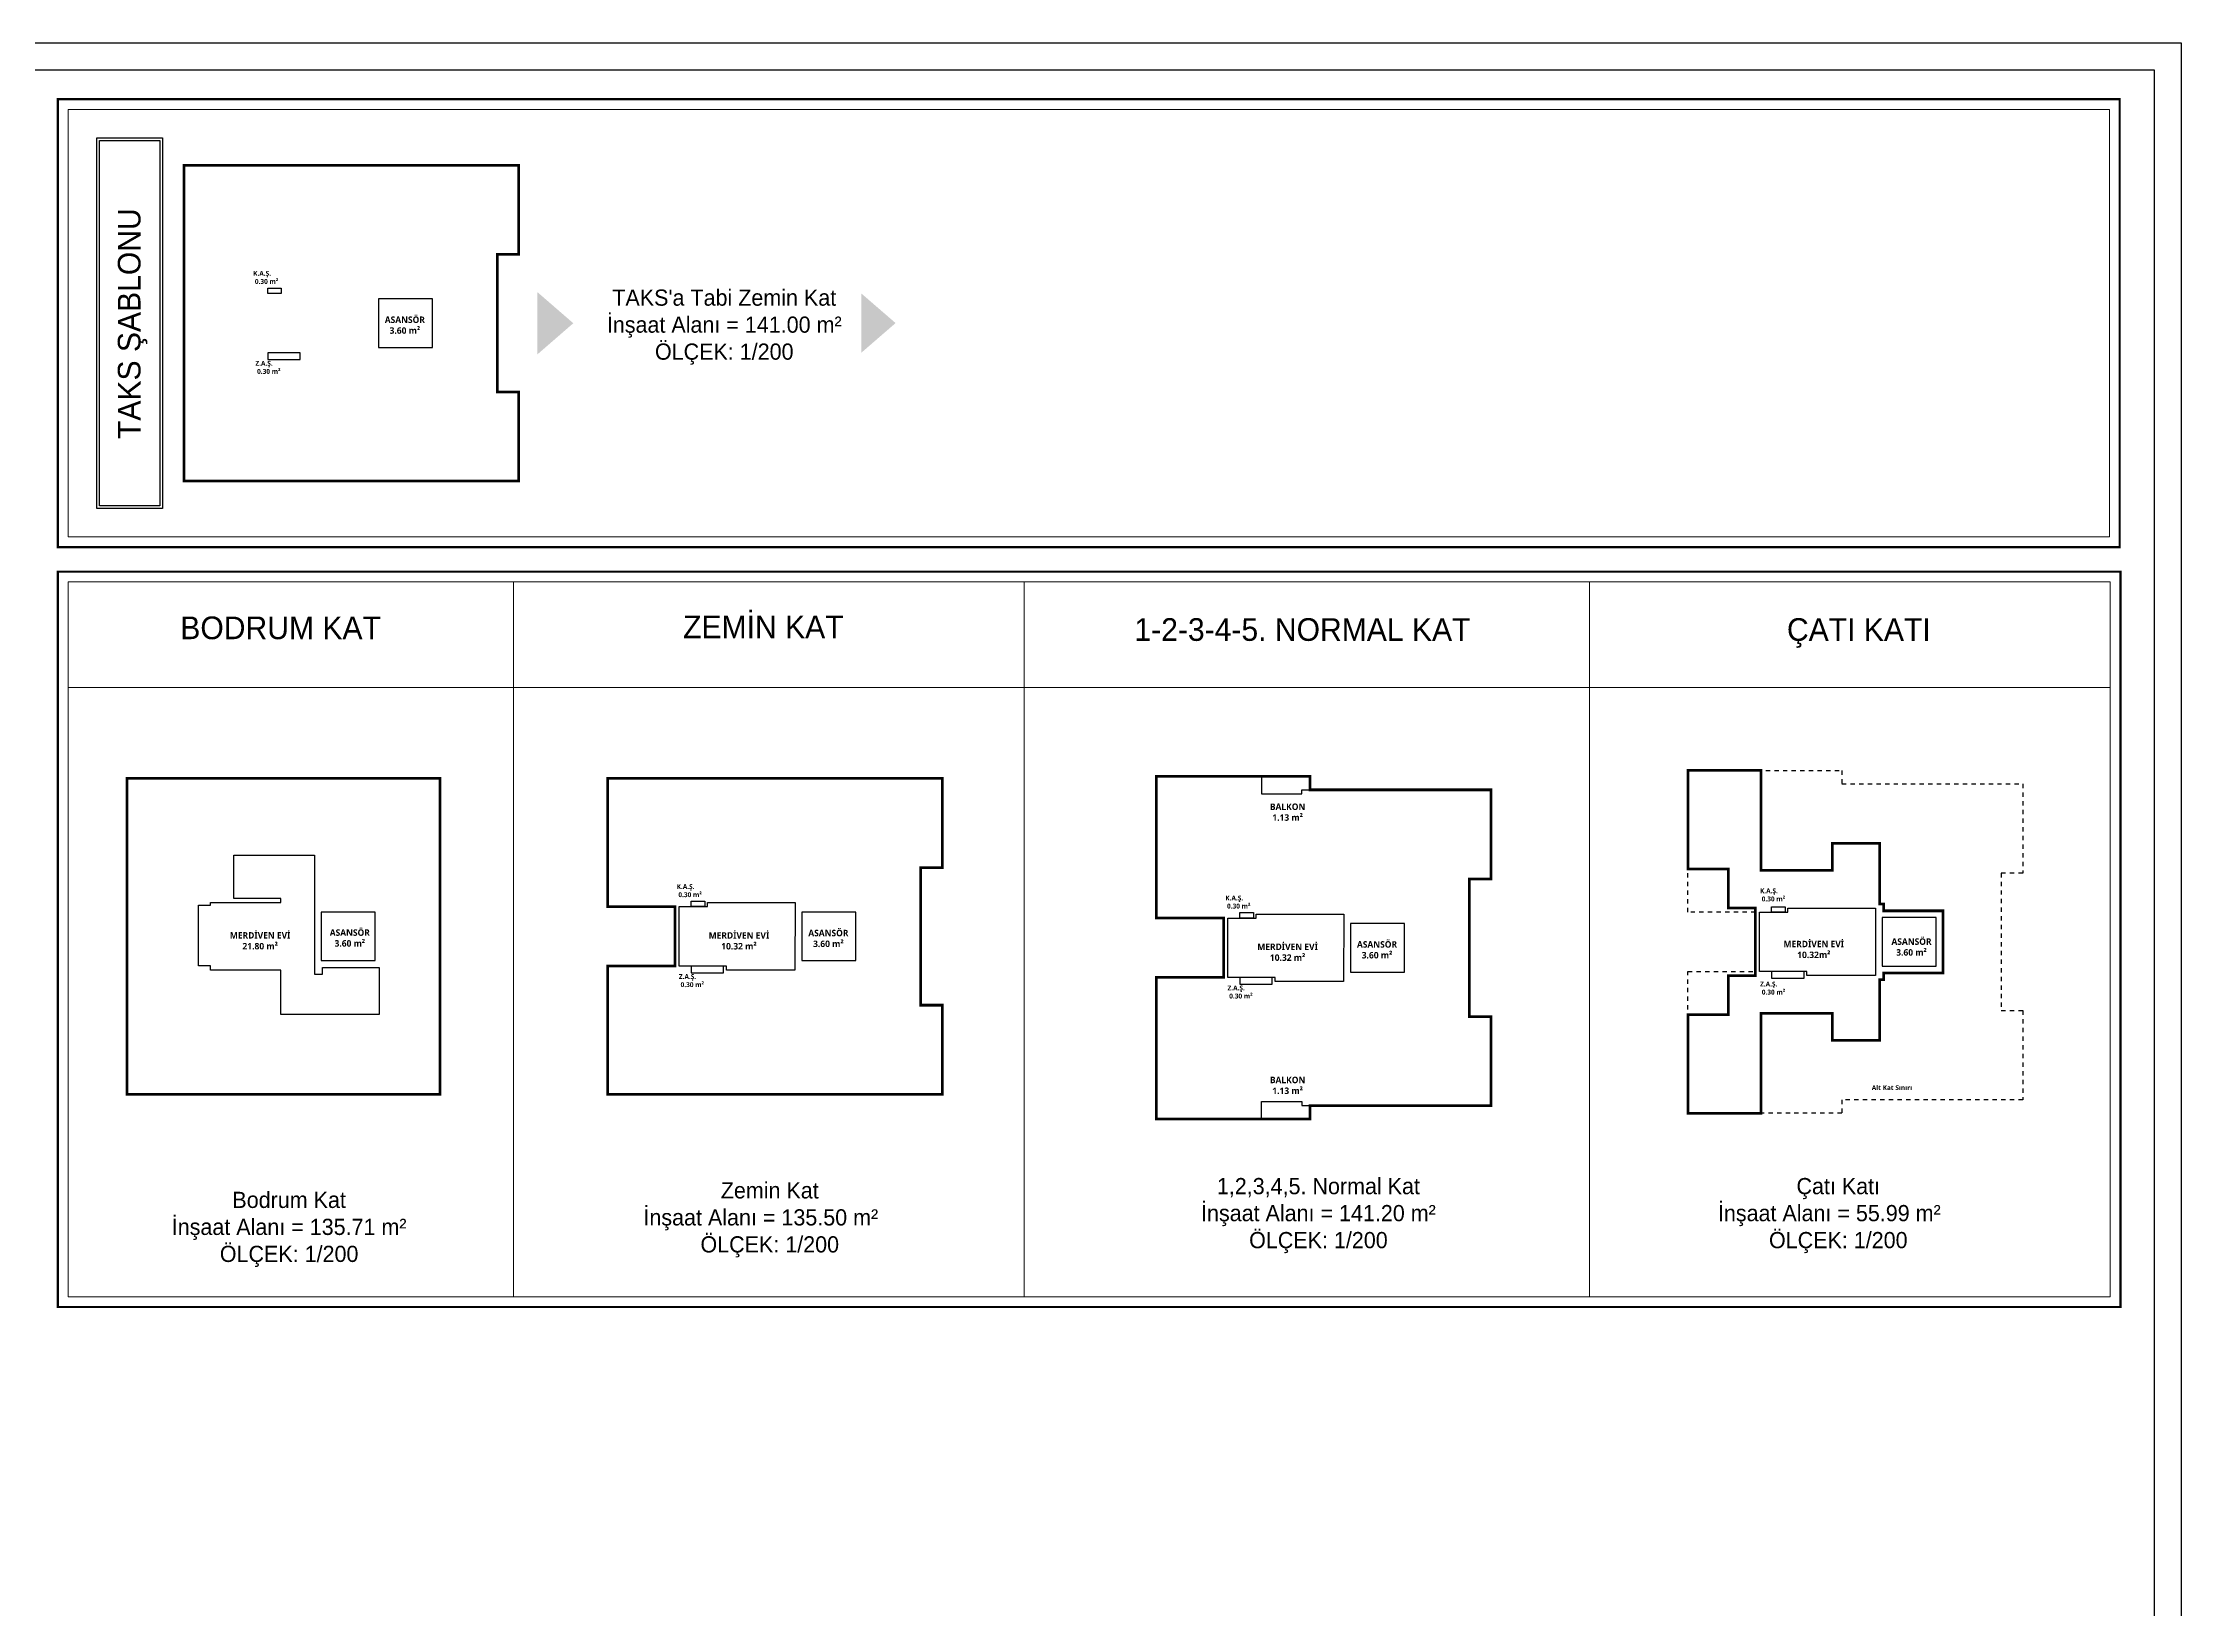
# Model space of a CAD drawing. Header units: metres. Extents: x 14968 to 56958, y -40276 to -31129.
# Drawn here: x 20695 to 24656, y -37376 to -34476 of the extents above; entities that cross this region are included whole.
import ezdxf

# ---------------------------------------------------------------- set-up
doc = ezdxf.new("R2010")
doc.units = ezdxf.units.M
doc.linetypes.add('JIS_02_1.2', pattern=[64.008, 32.004, -32.004])
for name, color, linetype, lineweight in [('A ANTET', 7, 'Continuous', 13), ('A DUVAR', 7, 'Continuous', 25), ('A KESİT MERDİVEN', 1, 'Continuous', 50), ('A YAZI', 7, 'Continuous', 13)]:
    doc.layers.add(name, color=color, linetype=linetype, lineweight=lineweight)
doc.styles.add('HİB ARIAL 95', font='arial.ttf', dxfattribs={"width": 0.95})
doc.styles.add('HİB Segoe Semibold', font='')
doc.styles.get('HİB Segoe Semibold').set_extended_font_data('Segoe UI Semibold')

# ---------------------------------------------------------------- blocks, each defined once
blk = doc.blocks.new('B1')
at = {"layer": 'A DUVAR', "ltscale": 0.5, "const_width": 10}
blk.add_lwpolyline([(1160, 1170), (1160, 0), (0, 0), (0, 1170)], close=True, dxfattribs=at)
at = {"layer": 'A DUVAR', "ltscale": 0.5}
for points in [[(570, 460), (310, 460), (310, 475), (265, 475), (265, 700), (310, 700), (310, 710), (570, 710), (570, 725), (396, 725), (396, 885), (695, 885), (695, 445), (725, 445), (725, 470), (935, 470), (935, 295), (570, 295)], [(720, 495.1), (920, 495.1), (920, 675), (720, 675)]]:
    blk.add_lwpolyline(points, close=True, dxfattribs=at)
at = {"layer": 'A YAZI', "ltscale": 100, "char_height": 24, "width": 260.727, "attachment_point": 9, "style": 'HİB Segoe Semibold'}
for s, insert in [('\\pxqc;MERDİVEN EVİ\\P21.80 m²', (624, 536)), ('\\pxqc;ASANSÖR\\P3.60 m²', (956.2, 546.3))]:
    blk.add_mtext(s, dxfattribs=dict(at, insert=insert))
blk = doc.blocks.new('Z1')
at = {"layer": 'A DUVAR', "ltscale": 0.5}
blk.add_lwpolyline([(1240, 1170, 10, 10, 0), (1240, 840, 10, 10, 0), (1160, 840, 10, 10, 0), (1160, 330, 10, 10, 0), (1240, 330, 10, 10, 0), (1240, 0, 10, 10, 0), (555, 0, 10, 10, 0), (555, 0, 10, 10, 0), (0, 0, 10, 10, 0), (0, 475, 10, 10, 0), (250, 475, 10, 10, 0), (250, 695, 10, 10, 0), (0, 695, 10, 10, 0), (0, 1170, 10, 10, 0), (555, 1170, 10, 10, 0), (555, 1170, 10, 10, 0)], format="xyseb", close=True, dxfattribs=at)
for points in [[(310, 715), (360, 715), (360, 695), (310, 695)], [(265, 695), (370, 695), (370, 710), (695, 710), (694, 459.9), (440, 460), (440, 475), (265, 475)], [(720, 495.1), (920, 495.1), (920, 675), (720, 675)], [(310, 450), (430, 450), (430, 475), (310, 475)]]:
    blk.add_lwpolyline(points, close=True, dxfattribs=at)
at = {"layer": 'A DUVAR', "ltscale": 100, "char_height": 18, "width": 155.045, "attachment_point": 1, "style": 'HİB Segoe Semibold'}
for s, insert in [('K.A.Ş.\\P 0.30 m²', (256, 778.3)), ('Z.A.Ş.\\P 0.30 m²', (264.2, 445))]:
    blk.add_mtext(s, dxfattribs=dict(at, insert=insert))
at = {"layer": 'A YAZI', "ltscale": 100, "char_height": 24, "width": 260.727, "attachment_point": 9, "style": 'HİB Segoe Semibold'}
for s, insert in [('\\pxqc;MERDİVEN EVİ\\P10.32 m²', (617, 536)), ('\\pxqc;ASANSÖR\\P3.60 m²', (948.3, 544.9))]:
    blk.add_mtext(s, dxfattribs=dict(at, insert=insert))
blk = doc.blocks.new('11')
at = {"layer": 'A DUVAR', "ltscale": 0.5}
blk.add_lwpolyline([(1240, 1220, 10, 10, 0), (1240, 890, 10, 10, 0), (1160, 890, 10, 10, 0), (1160, 380, 10, 10, 0), (1240, 380, 10, 10, 0), (1240, 50, 10, 10, 0), (570, 50, 10, 10, 0), (570, 0, 10, 10, 0), (0, 0, 10, 10, 0), (0, 525, 10, 10, 0), (250, 525, 10, 10, 0), (250, 745, 10, 10, 0), (0, 745, 10, 10, 0), (0, 1270, 10, 10, 0), (570, 1270, 10, 10, 0), (570, 1220, 10, 10, 0)], format="xyseb", close=True, dxfattribs=at)
for points in [[(540, 1205), (540, 1220), (570, 1220), (570, 1270), (390, 1270), (390, 1205)], [(265, 745), (370, 745), (370, 760), (695, 760), (694, 509.9), (440, 510), (440, 525), (265, 525)], [(310, 765), (360, 765), (360, 745), (310, 745)], [(720, 545), (920, 545), (920, 725), (720, 725)], [(310, 500), (430, 500), (430, 525), (310, 525)], [(540, 65), (540, 50), (570, 50), (570, 0), (390, 0), (390, 65)]]:
    blk.add_lwpolyline(points, close=True, dxfattribs=at)
at = {"layer": 'A DUVAR', "ltscale": 100, "char_height": 18, "width": 155.045, "attachment_point": 1, "style": 'HİB Segoe Semibold'}
for s, insert in [('K.A.Ş.\\P 0.30 m²', (256, 828.3)), ('Z.A.Ş.\\P 0.30 m²', (264.2, 495))]:
    blk.add_mtext(s, dxfattribs=dict(at, insert=insert))
at = {"layer": 'A YAZI', "ltscale": 100, "char_height": 24, "width": 260.727, "attachment_point": 9, "style": 'HİB Segoe Semibold'}
for s, insert in [('\\pxqc;BALKON\\P1.13 m²', (617, 1104.9)), ('\\pxqc;MERDİVEN EVİ\\P10.32 m²', (617, 586)), ('\\pxqc;ASANSÖR\\P3.60 m²', (948.3, 594.9)), ('\\pxqc;BALKON\\P1.13 m²', (617, 92.7))]:
    blk.add_mtext(s, dxfattribs=dict(at, insert=insert))
blk = doc.blocks.new('T1')
at = {"layer": 'A DUVAR', "ltscale": 0.5}
blk.add_lwpolyline([(25, 25, 10, 10, 0), (295, 25, 10, 10, 0), (295, 395, 10, 10, 0), (295, 395, 10, 10, 0), (560, 395, 10, 10, 0), (560, 295.1, 10, 10, 0), (735, 295.1, 10, 10, 0), (735, 520, 10, 10, 0), (750, 520, 10, 10, 0), (750, 545, 10, 10, 0), (970, 545, 10, 10, 0), (970, 775, 10, 10, 0), (750, 775, 10, 10, 0), (750, 800, 10, 10, 0), (735, 800, 10, 10, 0), (735, 1025, 10, 10, 0), (560, 1025, 10, 10, 0), (560, 925, 10, 10, 0), (315, 925, 10, 10, 0), (315, 925, 10, 10, 0), (295, 925, 10, 10, 0), (295, 1295, 10, 10, 0), (25, 1295, 10, 10, 0), (25, 930, 10, 10, 0), (175, 930, 10, 10, 0), (175, 785, 10, 10, 0), (275, 785, 10, 10, 0), (275, 535, 10, 10, 0), (175, 535, 10, 10, 0), (175, 390, 10, 10, 0), (25, 390, 10, 10, 0), (25, 25, 10, 10, 0)], format="xyseb", dxfattribs=at)
at = {"layer": 'A DUVAR', "linetype": 'JIS_02_1.2', "ltscale": 0.5}
blk.add_lwpolyline([(1265, 1245), (1265, 914.9), (1185, 914.9), (1185, 405.1), (1265, 405.1), (1265, 75), (595, 75), (595, 25), (25, 25), (25, 550), (275, 550), (275, 770), (25, 770), (25, 1295), (595, 1295), (595, 1245)], close=True, dxfattribs=at)
at = {"layer": 'A DUVAR', "ltscale": 0.5}
for points in [[(290, 770), (395, 770), (395, 785), (720, 785), (720, 535), (465, 535.1), (465, 550), (290, 550)], [(335, 789.9), (385, 789.9), (385, 769.9), (335, 769.9)], [(745, 570.1), (945, 570.1), (945, 750), (745, 750)], [(335, 524.9), (455, 524.9), (455, 549.9), (335, 549.9)]]:
    blk.add_lwpolyline(points, close=True, dxfattribs=at)
at = {"layer": 'A DUVAR', "ltscale": 0.5, "char_height": 18, "width": 155.045, "attachment_point": 1, "style": 'HİB Segoe Semibold'}
for s, insert in [('K.A.Ş.\\P 0.30 m²', (291.9, 858)), ('Z.A.Ş.\\P 0.30 m²', (292.1, 512.7)), ('Alt Kat Sınırı', (705.8, 128.8))]:
    blk.add_mtext(s, dxfattribs=dict(at, insert=insert))
at = {"layer": 'A YAZI', "ltscale": 100, "char_height": 24, "width": 260.727, "attachment_point": 9, "style": 'HİB Segoe Semibold'}
for s, insert in [('\\pxqc;MERDİVEN EVİ\\P10.32m²', (621.5, 599.5)), ('\\pxqc;ASANSÖR\\P3.60 m²', (983.4, 608.5))]:
    blk.add_mtext(s, dxfattribs=dict(at, insert=insert))
blk = doc.blocks.new('taks')
at = {"layer": 'A DUVAR', "ltscale": 0.5}
blk.add_lwpolyline([(-1351.6, 7078.9, 10, 10, 0), (-1351.6, 6748.9, 10, 10, 0), (-1431.6, 6748.9, 10, 10, 0), (-1431.6, 6238.9, 10, 10, 0), (-1351.6, 6238.9, 10, 10, 0), (-1351.6, 5908.9, 10, 10, 0), (-2036.6, 5908.9, 10, 10, 0), (-2036.6, 5908.9, 10, 10, 0), (-2591.6, 5908.9, 10, 10, 0), (-2591.6, 7078.9, 10, 10, 0), (-2036.6, 7078.9, 10, 10, 0), (-2036.6, 7078.9, 10, 10, 0)], format="xyseb", close=True, dxfattribs=at)
for points in [[(-2281.6, 6623.9), (-2231.6, 6623.9), (-2231.6, 6603.9), (-2281.6, 6603.9)], [(-1871.6, 6404), (-1671.6, 6404), (-1671.6, 6583.9), (-1871.6, 6583.9)], [(-2281.6, 6358.9), (-2161.6, 6358.9), (-2161.6, 6383.9), (-2281.6, 6383.9)]]:
    blk.add_lwpolyline(points, close=True, dxfattribs=at)
at = {"layer": 'A DUVAR', "ltscale": 100, "char_height": 18, "width": 155.045, "attachment_point": 1, "style": 'HİB Segoe Semibold'}
for s, insert in [('K.A.Ş.\\P 0.30 m²', (-2335.6, 6687.2)), ('Z.A.Ş.\\P 0.30 m²', (-2327.4, 6353.9))]:
    blk.add_mtext(s, dxfattribs=dict(at, insert=insert))
at = {"layer": 'A YAZI', "ltscale": 100, "insert": (-1643.3, 6453.9), "char_height": 24, "width": 260.727, "attachment_point": 9, "style": 'HİB Segoe Semibold'}
blk.add_mtext('\\pxqc;ASANSÖR\\P3.60 m²', dxfattribs=at)

msp = doc.modelspace()

# ---------------------------------------------------------------- hatches: boundary and pattern name
at = {"layer": 'A DUVAR', "ltscale": 100, "transparency": 33554687}
h = msp.add_hatch(color=256, dxfattribs=at)
h.dxf.hatch_style = 1
h.paths.add_polyline_path([(21610.7, -35053.2), (21610.7, -34937.7), (21677.3, -34995.4)])
h = msp.add_hatch(color=256, dxfattribs=at)
h.dxf.hatch_style = 1
h.paths.add_polyline_path([(22210.9, -35050), (22210.9, -34940.3), (22274.3, -34995.1)])

# ---------------------------------------------------------------- linework, layer by layer
at = {"layer": 'A ANTET', "linetype": 'ByBlock', "ltscale": 100}
for p, q in [((21566.4, -35474.7), (21566.4, -36798.7)), ((22512.3, -35474.7), (22512.3, -36798.7)), ((23559.4, -35474.7), (23559.4, -36798.7)), ((20741.6, -35670.2), (24524.3, -35670.2)), ((20741.6, -36798.7), (24524.3, -36798.7)), ((20741.6, -36798.7), (24524.3, -36798.7))]:
    msp.add_line(p, q, dxfattribs=at)
for points in [[(20722.6, -35410.1, 4.04, 4.04, 0), (20722.6, -34580.2, 4.04, 4.04, 0), (24541.6, -34580.2, 4.04, 4.04, 0), (24541.6, -35410.1, 4.04, 4.04, 0)], [(20722.6, -36817.7, 4.04, 4.04, 0), (20722.6, -35455.7, 4.04, 4.04, 0), (24543.3, -35455.7, 4.04, 4.04, 0), (24543.3, -36817.7, 4.04, 4.04, 0)]]:
    msp.add_lwpolyline(points, format="xyseb", close=True, dxfattribs=at)
for points in [[(20741.6, -35391.1), (20741.6, -34599.2), (24522.6, -34599.2), (24522.6, -35391.1)], [(20741.6, -36798.7), (20741.6, -35474.7), (24524.3, -35474.7), (24524.3, -36798.7)]]:
    msp.add_lwpolyline(points, close=True, dxfattribs=at)
at = {"layer": 'A DUVAR', "ltscale": 0.5}
for points in [[(17068.2, -34475.8), (24655.8, -34475.8), (24655.8, -40275.8), (17068.2, -40275.8)], [(17118.2, -34525.8), (24605.8, -34525.8), (24605.8, -40225.8), (17118.2, -40225.8)], [(20794.4, -35338.5), (20794.4, -34651.8), (20916.5, -34651.8), (20916.5, -35338.5)], [(20799.4, -35333.5), (20799.4, -34656.8), (20911.5, -34656.8), (20911.5, -35333.5)]]:
    msp.add_lwpolyline(points, close=True, dxfattribs=at)

# ---------------------------------------------------------------- block references
at = {"layer": 'A ANTET', "ltscale": 0.5, "xscale": 0.5, "yscale": 0.5, "zscale": 0.5}
msp.add_blockref('B1', (20850.4, -36423.6), dxfattribs=at)
at = {"layer": 'A DUVAR', "ltscale": 0.5, "xscale": 0.5, "yscale": 0.5, "zscale": 0.5}
for name, p in [('Z1', (21740.8, -36423.7)), ('11', (22757.1, -36469.8)), ('T1', (23729.6, -36471.4))]:
    msp.add_blockref(name, p, dxfattribs=at)
at = {"layer": 'A KESİT MERDİVEN', "ltscale": 0.5, "xscale": 0.5, "yscale": 0.5, "zscale": 0.5}
msp.add_blockref('taks', (22252.1, -38242.1), dxfattribs=at)

# ---------------------------------------------------------------- texts
at = {"layer": 'A ANTET', "linetype": 'ByBlock', "ltscale": 100, "insert": (20833.6, -35209.9), "char_height": 42, "width": 929.254, "attachment_point": 1, "rotation": 90, "style": 'HİB ARIAL 95'}
msp.add_mtext('{\\fArial|b0|i0|c162|p34;TAKS ŞABLONU}', dxfattribs=at)
at = {"layer": 'A ANTET', "linetype": 'ByBlock', "ltscale": 100, "style": 'HİB ARIAL 95'}
for s, insert, char_height, width, attachment_point in [("TAKS'a Tabi Zemin Kat \\Pİnşaat Alanı = 141.00 m²    \\PÖLÇEK: 1/200", (21956.9, -35002.6), 30, 1068.79, 5), ('ZEMİN KAT', (21880.7, -35536.9), 42, 413.64, 1), ('BODRUM KAT', (20949.3, -35538.7), 42, 413.64, 1), ('1-2-3-4-5. NORMAL KAT', (22716.7, -35541.8), 42, 642.51, 1), ('ÇATI KATI', (23925.4, -35541.8), 42, 366.522, 1), ('Zemin Kat \\Pİnşaat Alanı = 135.50 m²    ÖLÇEK: 1/200', (22041.2, -36656.4), 30, 596.825, 5), ('1,2,3,4,5. Normal Kat \\Pİnşaat Alanı = 141.20 m²    \\PÖLÇEK: 1/200', (23057.5, -36648.5), 30, 995.602, 5), ('Çatı Katı \\Pİnşaat Alanı = 55.99 m²    ÖLÇEK: 1/200', (24020.5, -36648.5), 30, 467.331, 5), ('Bodrum Kat \\Pİnşaat Alanı = 135.71 m²\\PÖLÇEK: 1/200', (21150.9, -36674), 30, 531.954, 5)]:
    msp.add_mtext(s, dxfattribs=dict(at, insert=insert, char_height=char_height, width=width, attachment_point=attachment_point))

doc.saveas('drawing.dxf')
